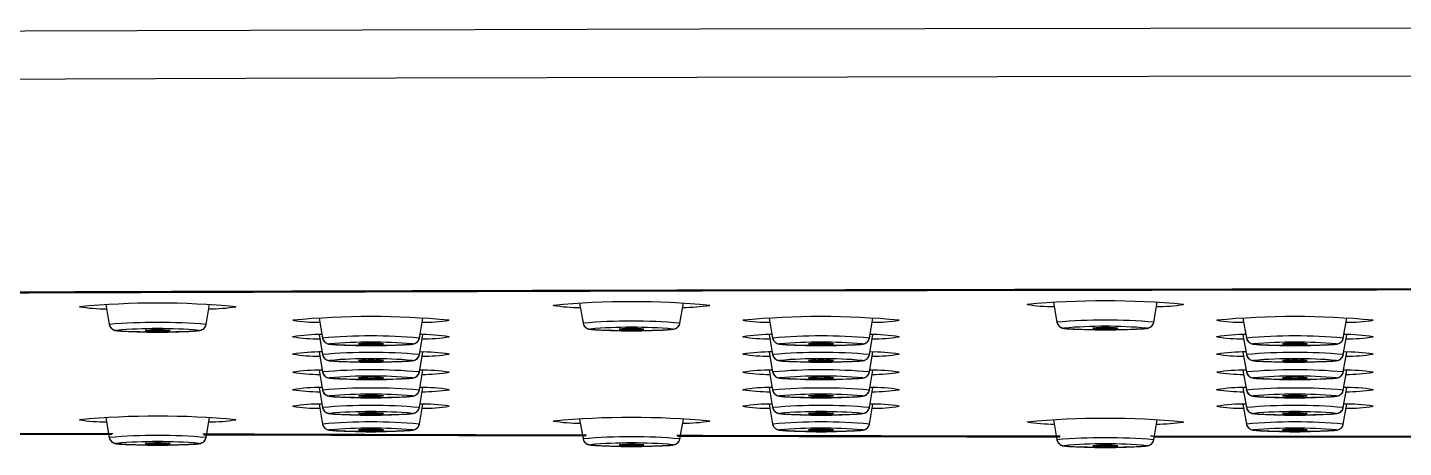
# Model space of a CAD drawing. Extents: x -2463 to 697, y 0 to 2315.
# Drawn here: x -1774.6 to -1716.5, y 1341.7 to 1359.4 of the extents above; entities that cross this region are included whole.
import ezdxf

# ---------------------------------------------------------------- set-up
doc = ezdxf.new("R2010")
doc.units = 0
doc.header["$LTSCALE"] = 10
doc.header["$MEASUREMENT"] = 0
doc.layers.get('0').update_dxf_attribs({"linetype": 'CONTINUOUS'})

msp = doc.modelspace()

# ---------------------------------------------------------------- linework, layer by layer
for p, q in [((-1772.424, 1347.605), (-1772.416, 1347.613)), ((-1771.315, 1347.691), (-1771.168, 1346.853)), ((-1767.08, 1346.853), (-1766.932, 1347.691)), ((-1765.824, 1347.605), (-1765.832, 1347.613)), ((-1752.424, 1347.66), (-1752.416, 1347.668)), ((-1751.315, 1347.747), (-1751.168, 1346.909)), ((-1747.08, 1346.909), (-1746.932, 1347.747)), ((-1745.824, 1347.66), (-1745.832, 1347.668)), ((-1732.424, 1347.7), (-1732.416, 1347.708)), ((-1731.315, 1347.786), (-1731.168, 1346.949)), ((-1727.08, 1346.949), (-1726.932, 1347.786)), ((-1725.824, 1347.7), (-1725.832, 1347.708)), ((-1763.424, 1347.034), (-1763.416, 1347.042)), ((-1762.315, 1347.12), (-1762.168, 1346.282)), ((-1758.08, 1346.282), (-1757.932, 1347.12)), ((-1756.824, 1347.034), (-1756.832, 1347.042)), ((-1744.424, 1347.034), (-1744.416, 1347.042)), ((-1743.315, 1347.12), (-1743.168, 1346.282)), ((-1739.08, 1346.282), (-1738.932, 1347.12)), ((-1737.824, 1347.034), (-1737.832, 1347.042)), ((-1724.424, 1347.034), (-1724.416, 1347.042)), ((-1723.315, 1347.12), (-1723.168, 1346.282)), ((-1719.08, 1346.282), (-1718.932, 1347.12)), ((-1717.824, 1347.034), (-1717.832, 1347.042)), ((-1763.424, 1346.336), (-1763.416, 1346.344)), ((-1762.315, 1346.422), (-1762.168, 1345.584)), ((-1758.08, 1345.584), (-1757.932, 1346.422)), ((-1756.824, 1346.336), (-1756.832, 1346.344)), ((-1744.424, 1346.336), (-1744.416, 1346.344)), ((-1743.315, 1346.422), (-1743.168, 1345.584)), ((-1739.08, 1345.584), (-1738.932, 1346.422)), ((-1737.824, 1346.336), (-1737.832, 1346.344)), ((-1724.424, 1346.336), (-1724.416, 1346.344)), ((-1723.315, 1346.422), (-1723.168, 1345.584)), ((-1719.08, 1345.584), (-1718.932, 1346.422)), ((-1717.824, 1346.336), (-1717.832, 1346.344)), ((-1762.315, 1345.689), (-1762.168, 1344.851)), ((-1758.08, 1344.851), (-1757.932, 1345.689)), ((-1743.315, 1345.689), (-1743.168, 1344.851)), ((-1739.08, 1344.851), (-1738.932, 1345.689)), ((-1723.315, 1345.689), (-1723.168, 1344.851)), ((-1719.08, 1344.851), (-1718.932, 1345.689)), ((-1763.424, 1345.603), (-1763.416, 1345.611)), ((-1756.824, 1345.603), (-1756.832, 1345.611)), ((-1744.424, 1345.603), (-1744.416, 1345.611)), ((-1737.824, 1345.603), (-1737.832, 1345.611)), ((-1724.424, 1345.603), (-1724.416, 1345.611)), ((-1717.824, 1345.603), (-1717.832, 1345.611)), ((-1763.424, 1344.835), (-1763.416, 1344.843)), ((-1762.315, 1344.921), (-1762.168, 1344.084)), ((-1758.08, 1344.084), (-1757.932, 1344.921)), ((-1756.824, 1344.835), (-1756.832, 1344.843)), ((-1744.424, 1344.835), (-1744.416, 1344.843)), ((-1743.315, 1344.921), (-1743.168, 1344.084)), ((-1739.08, 1344.084), (-1738.932, 1344.921)), ((-1737.824, 1344.835), (-1737.832, 1344.843)), ((-1724.424, 1344.835), (-1724.416, 1344.843)), ((-1723.315, 1344.921), (-1723.168, 1344.084)), ((-1719.08, 1344.084), (-1718.932, 1344.921)), ((-1717.824, 1344.835), (-1717.832, 1344.843)), ((-1763.424, 1344.102), (-1763.416, 1344.11)), ((-1762.315, 1344.188), (-1762.168, 1343.351)), ((-1758.08, 1343.351), (-1757.932, 1344.188)), ((-1756.824, 1344.102), (-1756.832, 1344.11)), ((-1744.424, 1344.102), (-1744.416, 1344.11)), ((-1743.315, 1344.188), (-1743.168, 1343.351)), ((-1739.08, 1343.351), (-1738.932, 1344.188)), ((-1737.824, 1344.102), (-1737.832, 1344.11)), ((-1724.424, 1344.102), (-1724.416, 1344.11)), ((-1723.315, 1344.188), (-1723.168, 1343.351)), ((-1719.08, 1343.351), (-1718.932, 1344.188)), ((-1717.824, 1344.102), (-1717.832, 1344.11)), ((-1763.424, 1343.404), (-1763.416, 1343.412)), ((-1762.315, 1343.49), (-1762.168, 1342.653)), ((-1758.08, 1342.653), (-1757.932, 1343.49)), ((-1756.824, 1343.404), (-1756.832, 1343.412)), ((-1744.424, 1343.404), (-1744.416, 1343.412)), ((-1743.315, 1343.49), (-1743.168, 1342.653)), ((-1739.08, 1342.653), (-1738.932, 1343.49)), ((-1737.824, 1343.404), (-1737.832, 1343.412)), ((-1724.424, 1343.404), (-1724.416, 1343.412)), ((-1723.315, 1343.49), (-1723.168, 1342.653)), ((-1719.08, 1342.653), (-1718.932, 1343.49)), ((-1717.824, 1343.404), (-1717.832, 1343.412)), ((-1772.424, 1342.833), (-1772.416, 1342.842)), ((-1771.315, 1342.92), (-1771.168, 1342.082)), ((-1767.08, 1342.082), (-1766.932, 1342.92)), ((-1765.824, 1342.833), (-1765.832, 1342.842)), ((-1752.424, 1342.778), (-1752.416, 1342.786)), ((-1751.315, 1342.864), (-1751.168, 1342.026)), ((-1747.08, 1342.026), (-1746.932, 1342.864)), ((-1745.824, 1342.778), (-1745.832, 1342.786)), ((-1731.315, 1342.824), (-1731.168, 1341.986)), ((-1727.08, 1341.986), (-1726.932, 1342.824)), ((-1787.171, 1342.267), (-1771.055, 1342.207)), ((-1767.172, 1342.196), (-1751.051, 1342.156)), ((-1732.424, 1342.738), (-1732.416, 1342.746)), ((-1725.824, 1342.738), (-1725.832, 1342.746)), ((-1727.058, 1342.11), (-1711.053, 1342.09)), ((-1711.031, 1342.115), (-1727.054, 1342.133))]:
    msp.add_line(p, q)
at = {"flags": 128}
for points in [[(-1803.148, 1359.138), (-1784.219, 1359.214), (-1765.249, 1359.276), (-1746.247, 1359.324), (-1727.219, 1359.359), (-1708.176, 1359.379), (-1689.124, 1359.386), (-1670.072, 1359.379), (-1651.028, 1359.359), (-1632.001, 1359.324), (-1612.999, 1359.276), (-1594.029, 1359.214), (-1575.1, 1359.138)], [(-1574.852, 1357.092), (-1593.822, 1357.168), (-1612.833, 1357.23), (-1631.877, 1357.279), (-1650.945, 1357.313), (-1670.031, 1357.334), (-1689.124, 1357.341), (-1708.217, 1357.334), (-1727.302, 1357.313), (-1746.371, 1357.279), (-1765.415, 1357.23), (-1784.426, 1357.168), (-1803.396, 1357.092)], [(-1802.931, 1348.084), (-1784.038, 1348.16), (-1765.105, 1348.222), (-1746.138, 1348.27), (-1727.147, 1348.305), (-1708.14, 1348.325), (-1689.124, 1348.332), (-1670.108, 1348.325), (-1651.101, 1348.305), (-1632.11, 1348.27), (-1613.143, 1348.222), (-1594.209, 1348.16), (-1575.317, 1348.084)], [(-1771.043, 1342.234), (-1784.038, 1342.278), (-1787.197, 1342.29)], [(-1787.053, 1342.305), (-1783.992, 1342.294), (-1771.024, 1342.25)], [(-1751.033, 1342.179), (-1765.105, 1342.216), (-1767.214, 1342.223)], [(-1767.209, 1342.238), (-1765.067, 1342.232), (-1751.025, 1342.195)], [(-1747.052, 1342.186), (-1746.11, 1342.184), (-1731.197, 1342.156)], [(-1731.035, 1342.14), (-1746.138, 1342.168), (-1747.207, 1342.17)], [(-1727.219, 1342.149), (-1727.128, 1342.149), (-1711.197, 1342.131)]]:
    msp.add_lwpolyline(points, dxfattribs=at)
for centre, radius, start, end in [((-1769.124, 1311.869), 35.887, 84.72396, 95.27604), ((-1771.344, 1354.238), 6.721, 260.75587, 270.50622), ((-1766.904, 1354.238), 6.721, 269.49361, 279.2443), ((-1749.124, 1311.917), 35.896, 84.72515, 95.27485), ((-1751.343, 1354.307), 6.734, 260.76262, 270.4935), ((-1746.905, 1354.308), 6.734, 269.50658, 279.23729), ((-1729.124, 1311.965), 35.887, 84.72395, 95.27605), ((-1731.344, 1354.334), 6.721, 260.75578, 270.50631), ((-1726.904, 1354.334), 6.721, 269.49365, 279.24426), ((-1769.124, 1323.32), 23.622, 85.0367, 94.9633), ((-1770.872, 1346.905), 0.3, 190.02602, 270.00392), ((-1767.376, 1346.905), 0.3, 269.99454, 349.97693), ((-1760.124, 1311.299), 35.887, 84.72395, 95.27605), ((-1762.344, 1353.667), 6.721, 260.7557, 270.50639), ((-1757.904, 1353.667), 6.721, 269.49369, 279.24422), ((-1749.124, 1323.375), 23.622, 85.0367, 94.9633), ((-1750.872, 1346.961), 0.3, 190.01955, 270.02326), ((-1747.375, 1346.961), 0.3, 269.97674, 349.98045), ((-1741.124, 1311.299), 35.887, 84.72395, 95.27605), ((-1743.344, 1353.667), 6.721, 260.7557, 270.50639), ((-1738.904, 1353.667), 6.721, 269.49369, 279.24422), ((-1729.124, 1323.407), 23.63, 85.03841, 94.96159), ((-1730.872, 1347.001), 0.3, 190.0118, 270.01744), ((-1727.376, 1347.001), 0.3, 269.98218, 349.98858), ((-1721.124, 1311.299), 35.887, 84.72395, 95.27605), ((-1723.344, 1353.667), 6.721, 260.75574, 270.50635), ((-1718.904, 1353.667), 6.721, 269.49365, 279.24426), ((-1769.124, 1326.479), 20.202, 85.03541, 94.96459), ((-1769.124, 1366.756), 20.226, 265.04142, 274.95858), ((-1769.124, 1340.575), 6.053, 85.02423, 94.97577), ((-1769.124, 1352.66), 6.077, 265.04424, 274.95576), ((-1762.279, 1339.188), 7.239, 89.14083, 99.10328), ((-1762.343, 1352.983), 6.734, 260.76262, 270.4935), ((-1760.124, 1322.741), 23.63, 85.0384, 94.9616), ((-1761.872, 1346.334), 0.3, 190.01222, 270.01773), ((-1758.376, 1346.334), 0.3, 269.98256, 349.9882), ((-1757.964, 1339.227), 7.2, 80.88593, 90.8431), ((-1757.905, 1352.983), 6.734, 269.50658, 279.23729), ((-1749.124, 1326.51), 20.226, 85.04142, 94.95858), ((-1749.124, 1366.787), 20.202, 265.03541, 274.96459), ((-1749.124, 1340.606), 6.077, 85.04431, 94.95569), ((-1749.124, 1352.691), 6.053, 265.0243, 274.9757), ((-1743.279, 1339.188), 7.239, 89.14083, 99.10328), ((-1743.343, 1352.983), 6.734, 260.76262, 270.4935), ((-1741.124, 1322.741), 23.63, 85.03839, 94.96161), ((-1742.872, 1346.334), 0.3, 190.01104, 270.0182), ((-1739.376, 1346.334), 0.3, 269.9818, 349.98896), ((-1738.964, 1339.227), 7.2, 80.88593, 90.8431), ((-1738.905, 1352.983), 6.734, 269.50658, 279.23729), ((-1729.124, 1326.575), 20.202, 85.03541, 94.96459), ((-1729.124, 1366.827), 20.202, 265.03541, 274.96459), ((-1729.124, 1340.646), 6.077, 85.04429, 94.95571), ((-1729.124, 1352.747), 6.069, 265.03764, 274.96236), ((-1723.279, 1339.188), 7.239, 89.14084, 99.10324), ((-1723.343, 1352.983), 6.734, 260.76267, 270.49346), ((-1721.124, 1322.741), 23.63, 85.0384, 94.9616), ((-1722.872, 1346.334), 0.3, 190.01142, 270.01782), ((-1719.376, 1346.334), 0.3, 269.98218, 349.98858), ((-1718.964, 1339.227), 7.2, 80.88589, 90.84313), ((-1718.905, 1352.983), 6.734, 269.50654, 279.23733), ((-1762.285, 1338.508), 7.186, 89.16648, 99.11893), ((-1760.124, 1322.051), 23.622, 85.03669, 94.96331), ((-1760.124, 1325.908), 20.202, 85.03541, 94.96459), ((-1760.124, 1366.161), 20.202, 265.03541, 274.96459), ((-1760.124, 1339.98), 6.077, 85.04434, 94.95566), ((-1760.124, 1352.089), 6.077, 265.04434, 274.95566), ((-1757.958, 1338.544), 7.149, 80.87265, 90.80196), ((-1743.285, 1338.508), 7.186, 89.16651, 99.11892), ((-1741.124, 1322.051), 23.622, 85.03668, 94.96332), ((-1741.124, 1325.908), 20.202, 85.03541, 94.96459), ((-1741.124, 1366.161), 20.202, 265.03541, 274.96459), ((-1741.124, 1339.98), 6.077, 85.0443, 94.9557), ((-1741.124, 1352.089), 6.077, 265.0443, 274.9557), ((-1738.958, 1338.544), 7.149, 80.87265, 90.80196), ((-1723.285, 1338.508), 7.186, 89.16653, 99.11889), ((-1721.124, 1322.051), 23.622, 85.03669, 94.96331), ((-1721.124, 1325.908), 20.202, 85.03541, 94.96459), ((-1721.124, 1366.161), 20.202, 265.03541, 274.96459), ((-1721.124, 1339.98), 6.077, 85.04431, 94.95569), ((-1721.124, 1352.089), 6.077, 265.04431, 274.95569), ((-1718.958, 1338.544), 7.149, 80.87262, 90.80198), ((-1762.343, 1352.25), 6.734, 260.76262, 270.4935), ((-1761.872, 1345.636), 0.3, 190.01997, 270.02355), ((-1760.124, 1325.186), 20.226, 85.04142, 94.95858), ((-1760.124, 1365.463), 20.202, 265.03541, 274.96459), ((-1760.124, 1339.282), 6.077, 85.04434, 94.95566), ((-1760.124, 1351.367), 6.053, 265.02433, 274.97567), ((-1758.375, 1345.636), 0.3, 269.97674, 349.98045), ((-1757.905, 1352.25), 6.734, 269.50658, 279.23729), ((-1743.343, 1352.25), 6.734, 260.76262, 270.4935), ((-1742.872, 1345.636), 0.3, 190.01879, 270.02402), ((-1741.124, 1325.186), 20.226, 85.04142, 94.95858), ((-1741.124, 1365.463), 20.202, 265.03541, 274.96459), ((-1741.124, 1339.282), 6.077, 85.0443, 94.9557), ((-1741.124, 1351.367), 6.053, 265.02429, 274.97571), ((-1739.375, 1345.636), 0.3, 269.97598, 349.98121), ((-1738.905, 1352.25), 6.734, 269.50658, 279.23729), ((-1723.343, 1352.25), 6.734, 260.76267, 270.49346), ((-1722.872, 1345.636), 0.3, 190.01917, 270.02364), ((-1721.124, 1325.186), 20.226, 85.04142, 94.95858), ((-1721.124, 1365.463), 20.202, 265.03541, 274.96459), ((-1721.124, 1339.282), 6.077, 85.04431, 94.95569), ((-1721.124, 1351.367), 6.053, 265.0243, 274.9757), ((-1719.375, 1345.636), 0.3, 269.97636, 349.98083), ((-1718.905, 1352.25), 6.734, 269.50654, 279.23733), ((-1762.297, 1337.832), 7.093, 89.23316, 99.14223), ((-1762.344, 1351.473), 6.725, 260.7592, 270.50289), ((-1760.124, 1321.334), 23.606, 85.03326, 94.96674), ((-1761.872, 1344.904), 0.3, 190.02796, 270.01556), ((-1760.124, 1324.469), 20.21, 85.03741, 94.96259), ((-1760.124, 1364.73), 20.202, 265.03541, 274.96459), ((-1760.124, 1338.549), 6.077, 85.04434, 94.95566), ((-1760.124, 1350.634), 6.053, 265.02433, 274.97567), ((-1758.376, 1344.904), 0.3, 269.98473, 349.97246), ((-1757.958, 1337.775), 7.15, 80.87402, 90.79368), ((-1757.904, 1351.473), 6.726, 269.49719, 279.24072), ((-1743.297, 1337.832), 7.093, 89.23319, 99.14222), ((-1743.344, 1351.473), 6.725, 260.7592, 270.50289), ((-1741.124, 1321.334), 23.606, 85.03325, 94.96675), ((-1742.872, 1344.904), 0.3, 190.02678, 270.01603), ((-1741.124, 1324.469), 20.21, 85.03741, 94.96259), ((-1741.124, 1364.73), 20.202, 265.03541, 274.96459), ((-1741.124, 1338.549), 6.077, 85.0443, 94.9557), ((-1741.124, 1350.634), 6.053, 265.02429, 274.97571), ((-1739.376, 1344.904), 0.3, 269.98397, 349.97322), ((-1738.958, 1337.775), 7.15, 80.87402, 90.79368), ((-1738.904, 1351.473), 6.726, 269.49719, 279.24072), ((-1723.297, 1337.832), 7.093, 89.23322, 99.14219), ((-1723.344, 1351.473), 6.726, 260.75924, 270.50285), ((-1721.124, 1321.334), 23.606, 85.03326, 94.96674), ((-1722.872, 1344.904), 0.3, 190.02716, 270.01565), ((-1721.124, 1324.469), 20.21, 85.03741, 94.96259), ((-1721.124, 1364.73), 20.202, 265.03541, 274.96459), ((-1721.124, 1338.549), 6.077, 85.04431, 94.95569), ((-1721.124, 1350.634), 6.053, 265.0243, 274.9757), ((-1719.376, 1344.904), 0.3, 269.98435, 349.97284), ((-1718.958, 1337.775), 7.15, 80.87398, 90.7937), ((-1718.904, 1351.473), 6.726, 269.49715, 279.24076), ((-1762.291, 1337.048), 7.144, 89.20288, 99.12713), ((-1762.343, 1350.749), 6.734, 260.76262, 270.4935), ((-1760.124, 1320.55), 23.622, 85.03669, 94.96331), ((-1761.872, 1344.136), 0.3, 190.02542, 270.00453), ((-1758.376, 1344.136), 0.3, 269.99577, 349.975), ((-1757.963, 1337.003), 7.19, 80.88284, 90.84136), ((-1757.905, 1350.749), 6.734, 269.50658, 279.23729), ((-1743.291, 1337.048), 7.144, 89.20288, 99.12713), ((-1743.343, 1350.749), 6.734, 260.76262, 270.4935), ((-1741.124, 1320.55), 23.622, 85.03668, 94.96332), ((-1742.872, 1344.136), 0.3, 190.02424, 270.00499), ((-1739.376, 1344.136), 0.3, 269.99501, 349.97576), ((-1738.963, 1337.003), 7.19, 80.88284, 90.84139), ((-1738.905, 1350.749), 6.734, 269.50658, 279.23729), ((-1723.291, 1337.048), 7.144, 89.2029, 99.1271), ((-1723.343, 1350.749), 6.734, 260.76267, 270.49346), ((-1721.124, 1320.55), 23.622, 85.03669, 94.96331), ((-1722.872, 1344.136), 0.3, 190.02462, 270.00461), ((-1719.376, 1344.136), 0.3, 269.99539, 349.97538), ((-1718.963, 1337.003), 7.19, 80.8828, 90.8414), ((-1718.905, 1350.749), 6.734, 269.50654, 279.23733), ((-1762.285, 1336.309), 7.186, 89.16618, 99.11898), ((-1762.344, 1350.038), 6.721, 260.7557, 270.50639), ((-1760.124, 1319.817), 23.622, 85.03669, 94.96331), ((-1761.872, 1343.403), 0.3, 190.01997, 270.02355), ((-1760.124, 1323.71), 20.202, 85.03541, 94.96459), ((-1760.124, 1363.986), 20.226, 265.04142, 274.95858), ((-1760.124, 1337.806), 6.053, 85.02433, 94.97567), ((-1760.124, 1349.891), 6.077, 265.04434, 274.95566), ((-1758.375, 1343.403), 0.3, 269.97674, 349.98045), ((-1757.97, 1336.253), 7.243, 80.89486, 90.87428), ((-1757.904, 1350.038), 6.721, 269.49369, 279.24422), ((-1743.285, 1336.309), 7.186, 89.16615, 99.11898), ((-1743.344, 1350.038), 6.721, 260.7557, 270.50639), ((-1741.124, 1319.817), 23.622, 85.03668, 94.96332), ((-1742.872, 1343.403), 0.3, 190.01879, 270.02402), ((-1741.124, 1323.71), 20.202, 85.03541, 94.96459), ((-1741.124, 1363.986), 20.226, 265.04142, 274.95858), ((-1741.124, 1337.806), 6.053, 85.02429, 94.97571), ((-1741.124, 1349.89), 6.077, 265.0443, 274.9557), ((-1739.375, 1343.403), 0.3, 269.97598, 349.98121), ((-1738.97, 1336.253), 7.243, 80.89485, 90.87431), ((-1738.904, 1350.038), 6.721, 269.49369, 279.24422), ((-1723.285, 1336.309), 7.186, 89.16619, 99.11894), ((-1723.344, 1350.038), 6.721, 260.75574, 270.50635), ((-1721.124, 1319.817), 23.622, 85.03669, 94.96331), ((-1722.872, 1343.403), 0.3, 190.01917, 270.02364), ((-1721.124, 1323.71), 20.202, 85.03541, 94.96459), ((-1721.124, 1363.986), 20.226, 265.04142, 274.95858), ((-1721.124, 1337.806), 6.053, 85.0243, 94.9757), ((-1721.124, 1349.891), 6.077, 265.04431, 274.95569), ((-1719.375, 1343.403), 0.3, 269.97636, 349.98083), ((-1718.97, 1336.253), 7.243, 80.89482, 90.87432), ((-1718.904, 1350.038), 6.721, 269.49365, 279.24426), ((-1769.124, 1307.098), 35.887, 84.72396, 95.27604), ((-1771.344, 1349.467), 6.721, 260.75587, 270.50622), ((-1766.904, 1349.467), 6.721, 269.49361, 279.2443), ((-1760.124, 1322.952), 20.226, 85.04142, 94.95858), ((-1760.124, 1363.229), 20.202, 265.03541, 274.96459), ((-1760.124, 1337.048), 6.077, 85.04434, 94.95566), ((-1760.124, 1349.133), 6.053, 265.02433, 274.97567), ((-1749.124, 1307.034), 35.896, 84.72515, 95.27485), ((-1751.343, 1349.425), 6.734, 260.76262, 270.4935), ((-1746.905, 1349.425), 6.734, 269.50658, 279.23729), ((-1741.124, 1322.952), 20.226, 85.04142, 94.95858), ((-1741.124, 1363.229), 20.202, 265.03541, 274.96459), ((-1741.124, 1337.048), 6.077, 85.0443, 94.9557), ((-1741.124, 1349.133), 6.053, 265.02429, 274.97571), ((-1729.124, 1307.003), 35.887, 84.72395, 95.27605), ((-1721.124, 1322.952), 20.226, 85.04142, 94.95858), ((-1721.124, 1363.229), 20.202, 265.03541, 274.96459), ((-1721.124, 1337.048), 6.077, 85.04431, 94.95569), ((-1721.124, 1349.133), 6.053, 265.0243, 274.9757), ((-1760.124, 1319.119), 23.622, 85.03669, 94.96331), ((-1761.872, 1342.705), 0.3, 190.02542, 270.00453), ((-1760.124, 1322.279), 20.202, 85.03541, 94.96459), ((-1760.124, 1362.539), 20.21, 265.03741, 274.96259), ((-1760.124, 1336.375), 6.053, 85.02433, 94.97567), ((-1760.124, 1348.46), 6.077, 265.04434, 274.95566), ((-1758.376, 1342.705), 0.3, 269.99577, 349.975), ((-1741.124, 1319.119), 23.622, 85.03668, 94.96332), ((-1742.872, 1342.705), 0.3, 190.02424, 270.00499), ((-1741.124, 1322.279), 20.202, 85.03541, 94.96459), ((-1741.124, 1362.539), 20.21, 265.03741, 274.96259), ((-1741.124, 1336.375), 6.053, 85.02429, 94.97571), ((-1741.124, 1348.46), 6.077, 265.0443, 274.9557), ((-1739.376, 1342.705), 0.3, 269.99501, 349.97576), ((-1731.344, 1349.372), 6.721, 260.75578, 270.50631), ((-1726.904, 1349.371), 6.721, 269.49365, 279.24426), ((-1721.124, 1319.119), 23.622, 85.03669, 94.96331), ((-1722.872, 1342.705), 0.3, 190.02462, 270.00461), ((-1721.124, 1322.279), 20.202, 85.03541, 94.96459), ((-1721.124, 1362.539), 20.21, 265.03741, 274.96259), ((-1721.124, 1336.375), 6.053, 85.0243, 94.9757), ((-1721.124, 1348.46), 6.077, 265.04431, 274.95569), ((-1719.376, 1342.705), 0.3, 269.99539, 349.97538), ((-1769.124, 1318.54), 23.63, 85.03841, 94.96159), ((-1770.872, 1342.134), 0.3, 190.01282, 270.01713), ((-1769.124, 1321.708), 20.202, 85.03541, 94.96459), ((-1769.124, 1361.96), 20.202, 265.03541, 274.96459), ((-1769.124, 1335.78), 6.077, 85.04424, 94.95576), ((-1769.124, 1347.881), 6.069, 265.03758, 274.96242), ((-1767.376, 1342.134), 0.3, 269.98133, 349.99014), ((-1749.124, 1318.493), 23.622, 85.0367, 94.9633), ((-1750.872, 1342.078), 0.3, 190.01955, 270.02326), ((-1749.124, 1321.628), 20.226, 85.04142, 94.95858), ((-1749.124, 1361.905), 20.202, 265.03541, 274.96459), ((-1749.124, 1335.724), 6.077, 85.04431, 94.95569), ((-1749.124, 1347.809), 6.053, 265.0243, 274.9757), ((-1747.375, 1342.078), 0.3, 269.97674, 349.98045), ((-1729.124, 1318.453), 23.622, 85.03669, 94.96331), ((-1730.872, 1342.039), 0.3, 190.025, 270.00423), ((-1729.124, 1321.613), 20.202, 85.03541, 94.96459), ((-1729.124, 1361.889), 20.226, 265.04142, 274.95858), ((-1729.124, 1335.708), 6.053, 85.02428, 94.97572), ((-1729.124, 1347.793), 6.077, 265.04429, 274.95571), ((-1727.376, 1342.039), 0.3, 269.99539, 349.97538)]:
    msp.add_arc(centre, radius, start, end)
for points, knots in [([(-1575.217, 1348.112), (-1586.027, 1348.155), (-1607.637, 1348.242), (-1640.193, 1348.321), (-1672.804, 1348.362), (-1705.443, 1348.362), (-1738.055, 1348.321), (-1770.61, 1348.242), (-1792.22, 1348.155), (-1803.031, 1348.112)], [0, 0, 0, 0, 0.142913, 0.285691, 0.428514, 0.571485, 0.714307, 0.857085, 1, 1, 1, 1]), ([(-1771.172, 1346.905), (-1771.168, 1346.867), (-1771.161, 1346.799), (-1771.111, 1346.717), (-1771.056, 1346.663), (-1771.003, 1346.632), (-1770.959, 1346.614), (-1770.914, 1346.602), (-1770.821, 1346.585), (-1770.616, 1346.571), (-1770.186, 1346.554), (-1769.823, 1346.55), (-1769.667, 1346.548)], [0, 0, 0, 0, 0.046524, 0.084452, 0.116963, 0.145832, 0.173012, 0.206952, 0.272779, 0.537745, 0.801545, 1, 1, 1, 1]), ([(-1769.667, 1346.548), (-1769.609, 1346.547), (-1769.349, 1346.543), (-1768.812, 1346.544), (-1768.177, 1346.552), (-1767.664, 1346.568), (-1767.429, 1346.586), (-1767.331, 1346.601), (-1767.262, 1346.623), (-1767.193, 1346.661), (-1767.128, 1346.725), (-1767.083, 1346.812), (-1767.078, 1346.876), (-1767.076, 1346.905)], [0, 0, 0, 0, 0.052979, 0.239545, 0.425496, 0.612217, 0.803461, 0.866841, 0.895154, 0.918401, 0.945422, 0.97562, 1, 1, 1, 1]), ([(-1751.172, 1346.961), (-1751.168, 1346.923), (-1751.161, 1346.854), (-1751.111, 1346.773), (-1751.056, 1346.719), (-1751.003, 1346.687), (-1750.959, 1346.669), (-1750.914, 1346.657), (-1750.821, 1346.641), (-1750.616, 1346.627), (-1750.186, 1346.61), (-1749.823, 1346.606), (-1749.667, 1346.604)], [0, 0, 0, 0, 0.046548, 0.084474, 0.116982, 0.145856, 0.173025, 0.206976, 0.2728, 0.537757, 0.80155, 1, 1, 1, 1]), ([(-1749.667, 1346.604), (-1749.609, 1346.603), (-1749.349, 1346.599), (-1748.812, 1346.6), (-1748.177, 1346.608), (-1747.664, 1346.624), (-1747.429, 1346.642), (-1747.331, 1346.657), (-1747.262, 1346.678), (-1747.193, 1346.716), (-1747.128, 1346.781), (-1747.083, 1346.868), (-1747.078, 1346.932), (-1747.076, 1346.961)], [0, 0, 0, 0, 0.052977, 0.239541, 0.42549, 0.612208, 0.803456, 0.866829, 0.895139, 0.91839, 0.945419, 0.975604, 1, 1, 1, 1]), ([(-1731.172, 1347.001), (-1731.168, 1346.963), (-1731.161, 1346.894), (-1731.111, 1346.812), (-1731.056, 1346.759), (-1731.003, 1346.727), (-1730.959, 1346.709), (-1730.914, 1346.697), (-1730.821, 1346.681), (-1730.616, 1346.666), (-1730.186, 1346.65), (-1729.823, 1346.645), (-1729.667, 1346.644)], [0, 0, 0, 0, 0.046522, 0.084469, 0.116981, 0.145855, 0.173019, 0.206962, 0.272797, 0.537755, 0.801549, 1, 1, 1, 1]), ([(-1729.667, 1346.644), (-1729.609, 1346.643), (-1729.349, 1346.638), (-1728.812, 1346.639), (-1728.177, 1346.647), (-1727.664, 1346.664), (-1727.429, 1346.682), (-1727.331, 1346.696), (-1727.262, 1346.718), (-1727.193, 1346.756), (-1727.128, 1346.821), (-1727.083, 1346.908), (-1727.078, 1346.972), (-1727.076, 1347.001)], [0, 0, 0, 0, 0.052974, 0.239541, 0.425491, 0.61221, 0.803462, 0.866834, 0.895144, 0.918401, 0.94542, 0.97562, 1, 1, 1, 1]), ([(-1762.172, 1346.334), (-1762.168, 1346.297), (-1762.161, 1346.228), (-1762.111, 1346.146), (-1762.056, 1346.092), (-1762.003, 1346.061), (-1761.959, 1346.043), (-1761.914, 1346.031), (-1761.821, 1346.015), (-1761.616, 1346), (-1761.186, 1345.983), (-1760.823, 1345.979), (-1760.667, 1345.977)], [0, 0, 0, 0, 0.046523, 0.084471, 0.116983, 0.145849, 0.173013, 0.206968, 0.272791, 0.537752, 0.801549, 1, 1, 1, 1]), ([(-1760.667, 1345.977), (-1760.609, 1345.976), (-1760.349, 1345.972), (-1759.812, 1345.973), (-1759.177, 1345.981), (-1758.664, 1345.997), (-1758.429, 1346.015), (-1758.331, 1346.03), (-1758.262, 1346.052), (-1758.193, 1346.09), (-1758.128, 1346.155), (-1758.083, 1346.241), (-1758.078, 1346.306), (-1758.076, 1346.334)], [0, 0, 0, 0, 0.052977, 0.239545, 0.425496, 0.612216, 0.803468, 0.866841, 0.895154, 0.9184, 0.945422, 0.97562, 1, 1, 1, 1]), ([(-1743.172, 1346.334), (-1743.168, 1346.297), (-1743.161, 1346.228), (-1743.111, 1346.146), (-1743.056, 1346.092), (-1743.003, 1346.061), (-1742.959, 1346.043), (-1742.914, 1346.031), (-1742.821, 1346.015), (-1742.616, 1346), (-1742.186, 1345.983), (-1741.823, 1345.979), (-1741.667, 1345.977)], [0, 0, 0, 0, 0.046523, 0.084471, 0.116983, 0.145849, 0.173014, 0.206968, 0.272791, 0.537753, 0.801549, 1, 1, 1, 1]), ([(-1741.667, 1345.977), (-1741.609, 1345.976), (-1741.349, 1345.972), (-1740.812, 1345.973), (-1740.177, 1345.981), (-1739.664, 1345.997), (-1739.429, 1346.015), (-1739.331, 1346.03), (-1739.262, 1346.052), (-1739.193, 1346.09), (-1739.128, 1346.155), (-1739.083, 1346.241), (-1739.078, 1346.306), (-1739.076, 1346.334)], [0, 0, 0, 0, 0.052978, 0.239546, 0.425496, 0.612216, 0.803468, 0.866841, 0.895154, 0.9184, 0.945422, 0.97562, 1, 1, 1, 1]), ([(-1723.172, 1346.334), (-1723.168, 1346.297), (-1723.161, 1346.228), (-1723.111, 1346.146), (-1723.056, 1346.092), (-1723.003, 1346.061), (-1722.959, 1346.043), (-1722.914, 1346.031), (-1722.821, 1346.015), (-1722.616, 1346), (-1722.186, 1345.983), (-1721.823, 1345.979), (-1721.667, 1345.977)], [0, 0, 0, 0, 0.046523, 0.08447, 0.116982, 0.145849, 0.173013, 0.206967, 0.272791, 0.537752, 0.801548, 1, 1, 1, 1]), ([(-1721.667, 1345.977), (-1721.609, 1345.976), (-1721.349, 1345.972), (-1720.812, 1345.973), (-1720.177, 1345.981), (-1719.664, 1345.997), (-1719.429, 1346.015), (-1719.331, 1346.03), (-1719.262, 1346.052), (-1719.193, 1346.09), (-1719.128, 1346.155), (-1719.083, 1346.241), (-1719.078, 1346.306), (-1719.076, 1346.334)], [0, 0, 0, 0, 0.052978, 0.239545, 0.425496, 0.612216, 0.803468, 0.866841, 0.895154, 0.9184, 0.945422, 0.97562, 1, 1, 1, 1]), ([(-1762.172, 1345.636), (-1762.168, 1345.599), (-1762.161, 1345.53), (-1762.111, 1345.448), (-1762.056, 1345.394), (-1762.003, 1345.363), (-1761.959, 1345.345), (-1761.914, 1345.333), (-1761.821, 1345.317), (-1761.616, 1345.302), (-1761.186, 1345.285), (-1760.823, 1345.281), (-1760.667, 1345.279)], [0, 0, 0, 0, 0.046548, 0.084475, 0.116982, 0.145855, 0.173025, 0.206976, 0.2728, 0.537757, 0.801551, 1, 1, 1, 1]), ([(-1760.667, 1345.279), (-1760.609, 1345.278), (-1760.349, 1345.274), (-1759.812, 1345.275), (-1759.177, 1345.283), (-1758.664, 1345.3), (-1758.429, 1345.317), (-1758.331, 1345.332), (-1758.262, 1345.354), (-1758.193, 1345.392), (-1758.128, 1345.457), (-1758.083, 1345.543), (-1758.078, 1345.608), (-1758.076, 1345.636)], [0, 0, 0, 0, 0.052976, 0.239541, 0.42549, 0.612208, 0.803456, 0.866829, 0.895139, 0.91839, 0.945419, 0.975604, 1, 1, 1, 1]), ([(-1743.172, 1345.636), (-1743.168, 1345.599), (-1743.161, 1345.53), (-1743.111, 1345.448), (-1743.056, 1345.394), (-1743.003, 1345.363), (-1742.959, 1345.345), (-1742.914, 1345.333), (-1742.821, 1345.317), (-1742.616, 1345.302), (-1742.186, 1345.285), (-1741.823, 1345.281), (-1741.667, 1345.279)], [0, 0, 0, 0, 0.046548, 0.084475, 0.116982, 0.145855, 0.173025, 0.206976, 0.272801, 0.537758, 0.801551, 1, 1, 1, 1]), ([(-1741.667, 1345.279), (-1741.609, 1345.278), (-1741.349, 1345.274), (-1740.812, 1345.275), (-1740.177, 1345.283), (-1739.664, 1345.3), (-1739.429, 1345.317), (-1739.331, 1345.332), (-1739.262, 1345.354), (-1739.193, 1345.392), (-1739.128, 1345.457), (-1739.083, 1345.543), (-1739.078, 1345.608), (-1739.076, 1345.636)], [0, 0, 0, 0, 0.052977, 0.239542, 0.42549, 0.612208, 0.803457, 0.866829, 0.895139, 0.918389, 0.945419, 0.975604, 1, 1, 1, 1]), ([(-1723.172, 1345.636), (-1723.168, 1345.599), (-1723.161, 1345.53), (-1723.111, 1345.448), (-1723.056, 1345.394), (-1723.003, 1345.363), (-1722.959, 1345.345), (-1722.914, 1345.333), (-1722.821, 1345.317), (-1722.616, 1345.302), (-1722.186, 1345.285), (-1721.823, 1345.281), (-1721.667, 1345.279)], [0, 0, 0, 0, 0.046548, 0.084475, 0.116982, 0.145855, 0.173025, 0.206976, 0.272801, 0.537757, 0.801551, 1, 1, 1, 1]), ([(-1721.667, 1345.279), (-1721.609, 1345.278), (-1721.349, 1345.274), (-1720.812, 1345.275), (-1720.177, 1345.283), (-1719.664, 1345.3), (-1719.429, 1345.317), (-1719.331, 1345.332), (-1719.262, 1345.354), (-1719.193, 1345.392), (-1719.128, 1345.457), (-1719.083, 1345.543), (-1719.078, 1345.608), (-1719.076, 1345.636)], [0, 0, 0, 0, 0.0529769, 0.2395419, 0.42549, 0.6122077, 0.8034566, 0.8668293, 0.8951391, 0.9183898, 0.945419, 0.9756038, 1, 1, 1, 1]), ([(-1762.172, 1344.903), (-1762.168, 1344.866), (-1762.161, 1344.797), (-1762.111, 1344.715), (-1762.056, 1344.662), (-1762.003, 1344.63), (-1761.959, 1344.612), (-1761.914, 1344.6), (-1761.821, 1344.584), (-1761.616, 1344.569), (-1761.186, 1344.553), (-1760.823, 1344.548), (-1760.667, 1344.546)], [0, 0, 0, 0, 0.046522, 0.08447, 0.116981, 0.145854, 0.173025, 0.206965, 0.272799, 0.537757, 0.801551, 1, 1, 1, 1]), ([(-1760.667, 1344.546), (-1760.609, 1344.545), (-1760.349, 1344.541), (-1759.812, 1344.542), (-1759.177, 1344.55), (-1758.664, 1344.567), (-1758.429, 1344.584), (-1758.331, 1344.599), (-1758.262, 1344.621), (-1758.193, 1344.659), (-1758.128, 1344.724), (-1758.083, 1344.811), (-1758.078, 1344.875), (-1758.076, 1344.903)], [0, 0, 0, 0, 0.052973, 0.23954, 0.425492, 0.612205, 0.803455, 0.866828, 0.895139, 0.91839, 0.945419, 0.975604, 1, 1, 1, 1]), ([(-1743.172, 1344.903), (-1743.168, 1344.866), (-1743.161, 1344.797), (-1743.111, 1344.715), (-1743.056, 1344.662), (-1743.003, 1344.63), (-1742.959, 1344.612), (-1742.914, 1344.6), (-1742.821, 1344.584), (-1742.616, 1344.569), (-1742.186, 1344.553), (-1741.823, 1344.548), (-1741.667, 1344.546)], [0, 0, 0, 0, 0.046522, 0.08447, 0.116982, 0.145855, 0.173025, 0.206965, 0.272799, 0.537757, 0.801551, 1, 1, 1, 1]), ([(-1741.667, 1344.546), (-1741.609, 1344.545), (-1741.349, 1344.541), (-1740.812, 1344.542), (-1740.177, 1344.55), (-1739.664, 1344.567), (-1739.429, 1344.584), (-1739.331, 1344.599), (-1739.262, 1344.621), (-1739.193, 1344.659), (-1739.128, 1344.724), (-1739.083, 1344.811), (-1739.078, 1344.875), (-1739.076, 1344.903)], [0, 0, 0, 0, 0.052974, 0.239541, 0.425492, 0.612206, 0.803455, 0.866828, 0.895138, 0.918389, 0.945419, 0.975604, 1, 1, 1, 1]), ([(-1723.172, 1344.903), (-1723.168, 1344.866), (-1723.161, 1344.797), (-1723.111, 1344.715), (-1723.056, 1344.662), (-1723.003, 1344.63), (-1722.959, 1344.612), (-1722.914, 1344.6), (-1722.821, 1344.584), (-1722.616, 1344.569), (-1722.186, 1344.553), (-1721.823, 1344.548), (-1721.667, 1344.546)], [0, 0, 0, 0, 0.046522, 0.084469, 0.116981, 0.145855, 0.173024, 0.206964, 0.272799, 0.537757, 0.80155, 1, 1, 1, 1]), ([(-1721.667, 1344.546), (-1721.609, 1344.545), (-1721.349, 1344.541), (-1720.812, 1344.542), (-1720.177, 1344.55), (-1719.664, 1344.567), (-1719.429, 1344.584), (-1719.331, 1344.599), (-1719.262, 1344.621), (-1719.193, 1344.659), (-1719.128, 1344.724), (-1719.083, 1344.811), (-1719.078, 1344.875), (-1719.076, 1344.903)], [0, 0, 0, 0, 0.052974, 0.23954, 0.425492, 0.612206, 0.803455, 0.866829, 0.895138, 0.918389, 0.945419, 0.975604, 1, 1, 1, 1]), ([(-1762.172, 1344.136), (-1762.168, 1344.098), (-1762.161, 1344.029), (-1762.111, 1343.947), (-1762.056, 1343.894), (-1762.003, 1343.862), (-1761.959, 1343.844), (-1761.914, 1343.832), (-1761.82, 1343.816), (-1761.618, 1343.801), (-1761.133, 1343.784), (-1760.649, 1343.776), (-1760.35, 1343.776), (-1760.278, 1343.776)], [0, 0, 0, 0, 0.039998, 0.07259, 0.100529, 0.12534, 0.148689, 0.177855, 0.234429, 0.462116, 0.688804, 0.925439, 1, 1, 1, 1]), ([(-1760.278, 1343.776), (-1760.125, 1343.775), (-1759.749, 1343.774), (-1759.175, 1343.783), (-1758.664, 1343.799), (-1758.429, 1343.817), (-1758.331, 1343.831), (-1758.262, 1343.853), (-1758.193, 1343.891), (-1758.128, 1343.956), (-1758.083, 1344.043), (-1758.078, 1344.107), (-1758.076, 1344.136)], [0, 0, 0, 0, 0.142924, 0.352498, 0.562931, 0.778479, 0.849902, 0.881813, 0.908017, 0.938468, 0.972504, 1, 1, 1, 1]), ([(-1743.172, 1344.136), (-1743.168, 1344.098), (-1743.161, 1344.029), (-1743.111, 1343.947), (-1743.056, 1343.894), (-1743.003, 1343.862), (-1742.959, 1343.844), (-1742.914, 1343.832), (-1742.82, 1343.816), (-1742.618, 1343.801), (-1742.133, 1343.784), (-1741.649, 1343.776), (-1741.35, 1343.776), (-1741.278, 1343.776)], [0, 0, 0, 0, 0.039998, 0.07259, 0.100529, 0.12534, 0.148689, 0.177855, 0.23443, 0.462117, 0.688804, 0.92544, 1, 1, 1, 1]), ([(-1741.278, 1343.776), (-1741.125, 1343.775), (-1740.749, 1343.774), (-1740.175, 1343.783), (-1739.664, 1343.799), (-1739.429, 1343.817), (-1739.331, 1343.831), (-1739.262, 1343.853), (-1739.193, 1343.891), (-1739.128, 1343.956), (-1739.083, 1344.043), (-1739.078, 1344.107), (-1739.076, 1344.136)], [0, 0, 0, 0, 0.142925, 0.352498, 0.562932, 0.778479, 0.849902, 0.881812, 0.908017, 0.938468, 0.972504, 1, 1, 1, 1]), ([(-1723.172, 1344.136), (-1723.168, 1344.098), (-1723.161, 1344.029), (-1723.111, 1343.947), (-1723.056, 1343.894), (-1723.003, 1343.862), (-1722.959, 1343.844), (-1722.914, 1343.832), (-1722.82, 1343.816), (-1722.618, 1343.801), (-1722.133, 1343.784), (-1721.649, 1343.776), (-1721.35, 1343.776), (-1721.278, 1343.776)], [0, 0, 0, 0, 0.039998, 0.07259, 0.100529, 0.125341, 0.148688, 0.177854, 0.234429, 0.462116, 0.688803, 0.92544, 1, 1, 1, 1]), ([(-1721.278, 1343.776), (-1721.125, 1343.775), (-1720.749, 1343.774), (-1720.175, 1343.783), (-1719.664, 1343.799), (-1719.429, 1343.817), (-1719.331, 1343.831), (-1719.262, 1343.853), (-1719.193, 1343.891), (-1719.128, 1343.956), (-1719.083, 1344.043), (-1719.078, 1344.107), (-1719.076, 1344.136)], [0, 0, 0, 0, 0.142925, 0.352498, 0.562931, 0.778479, 0.849902, 0.881812, 0.908017, 0.938468, 0.972504, 1, 1, 1, 1]), ([(-1762.172, 1343.403), (-1762.168, 1343.365), (-1762.161, 1343.296), (-1762.111, 1343.215), (-1762.056, 1343.161), (-1762.003, 1343.129), (-1761.959, 1343.111), (-1761.914, 1343.099), (-1761.82, 1343.083), (-1761.618, 1343.068), (-1761.133, 1343.051), (-1760.649, 1343.043), (-1760.35, 1343.043), (-1760.278, 1343.043)], [0, 0, 0, 0, 0.0399982, 0.0725906, 0.1005292, 0.1253408, 0.1486891, 0.1778553, 0.2344206, 0.4621177, 0.6887988, 0.9254386, 1, 1, 1, 1]), ([(-1760.278, 1343.043), (-1760.125, 1343.042), (-1759.749, 1343.041), (-1759.175, 1343.05), (-1758.664, 1343.066), (-1758.429, 1343.084), (-1758.331, 1343.099), (-1758.262, 1343.12), (-1758.193, 1343.158), (-1758.128, 1343.223), (-1758.083, 1343.31), (-1758.078, 1343.374), (-1758.076, 1343.403)], [0, 0, 0, 0, 0.142926, 0.352501, 0.562943, 0.778484, 0.849908, 0.881816, 0.908021, 0.938484, 0.972504, 1, 1, 1, 1]), ([(-1743.172, 1343.403), (-1743.168, 1343.365), (-1743.161, 1343.296), (-1743.111, 1343.215), (-1743.056, 1343.161), (-1743.003, 1343.129), (-1742.959, 1343.111), (-1742.914, 1343.099), (-1742.82, 1343.083), (-1742.618, 1343.068), (-1742.133, 1343.051), (-1741.649, 1343.043), (-1741.35, 1343.043), (-1741.278, 1343.043)], [0, 0, 0, 0, 0.039998, 0.072591, 0.100529, 0.125341, 0.148689, 0.177856, 0.234421, 0.462118, 0.688799, 0.92544, 1, 1, 1, 1]), ([(-1741.278, 1343.043), (-1741.125, 1343.042), (-1740.749, 1343.041), (-1740.175, 1343.05), (-1739.664, 1343.066), (-1739.429, 1343.084), (-1739.331, 1343.099), (-1739.262, 1343.12), (-1739.193, 1343.158), (-1739.128, 1343.223), (-1739.083, 1343.31), (-1739.078, 1343.374), (-1739.076, 1343.403)], [0, 0, 0, 0, 0.1429266, 0.3525007, 0.5629431, 0.7784837, 0.8499085, 0.881815, 0.9080199, 0.9384838, 0.9725041, 1, 1, 1, 1]), ([(-1723.172, 1343.403), (-1723.168, 1343.365), (-1723.161, 1343.296), (-1723.111, 1343.215), (-1723.056, 1343.161), (-1723.003, 1343.129), (-1722.959, 1343.111), (-1722.914, 1343.099), (-1722.82, 1343.083), (-1722.618, 1343.068), (-1722.133, 1343.051), (-1721.649, 1343.043), (-1721.35, 1343.043), (-1721.278, 1343.043)], [0, 0, 0, 0, 0.039998, 0.07259, 0.100529, 0.125341, 0.148689, 0.177855, 0.234421, 0.462118, 0.688798, 0.92544, 1, 1, 1, 1]), ([(-1721.278, 1343.043), (-1721.125, 1343.042), (-1720.749, 1343.041), (-1720.175, 1343.05), (-1719.664, 1343.066), (-1719.429, 1343.084), (-1719.331, 1343.099), (-1719.262, 1343.12), (-1719.193, 1343.158), (-1719.128, 1343.223), (-1719.083, 1343.31), (-1719.078, 1343.374), (-1719.076, 1343.403)], [0, 0, 0, 0, 0.142926, 0.352501, 0.562943, 0.778484, 0.849909, 0.881815, 0.90802, 0.938484, 0.972504, 1, 1, 1, 1]), ([(-1762.172, 1342.705), (-1762.168, 1342.667), (-1762.161, 1342.598), (-1762.111, 1342.517), (-1762.056, 1342.463), (-1762.003, 1342.431), (-1761.959, 1342.413), (-1761.914, 1342.401), (-1761.82, 1342.385), (-1761.618, 1342.37), (-1761.133, 1342.353), (-1760.649, 1342.345), (-1760.35, 1342.345), (-1760.278, 1342.345)], [0, 0, 0, 0, 0.039979, 0.072572, 0.100511, 0.125317, 0.148674, 0.177841, 0.234407, 0.4621, 0.688793, 0.925437, 1, 1, 1, 1]), ([(-1760.278, 1342.345), (-1760.125, 1342.345), (-1759.749, 1342.343), (-1759.175, 1342.352), (-1758.664, 1342.368), (-1758.429, 1342.386), (-1758.332, 1342.4), (-1758.262, 1342.422), (-1758.193, 1342.46), (-1758.128, 1342.525), (-1758.083, 1342.612), (-1758.078, 1342.676), (-1758.076, 1342.705)], [0, 0, 0, 0, 0.142927, 0.352504, 0.562948, 0.778491, 0.849924, 0.881828, 0.908033, 0.938487, 0.972522, 1, 1, 1, 1]), ([(-1743.172, 1342.705), (-1743.168, 1342.667), (-1743.161, 1342.598), (-1743.111, 1342.517), (-1743.056, 1342.463), (-1743.003, 1342.431), (-1742.959, 1342.413), (-1742.914, 1342.401), (-1742.82, 1342.385), (-1742.618, 1342.37), (-1742.133, 1342.353), (-1741.649, 1342.345), (-1741.35, 1342.345), (-1741.278, 1342.345)], [0, 0, 0, 0, 0.039979, 0.072572, 0.100511, 0.125318, 0.148674, 0.177841, 0.234407, 0.462101, 0.688792, 0.925438, 1, 1, 1, 1]), ([(-1741.278, 1342.345), (-1741.125, 1342.345), (-1740.749, 1342.343), (-1740.175, 1342.352), (-1739.664, 1342.368), (-1739.429, 1342.386), (-1739.331, 1342.4), (-1739.262, 1342.422), (-1739.193, 1342.46), (-1739.128, 1342.525), (-1739.083, 1342.612), (-1739.078, 1342.676), (-1739.076, 1342.705)], [0, 0, 0, 0, 0.142928, 0.3525038, 0.5629481, 0.7784913, 0.8499242, 0.8818269, 0.9080321, 0.9384874, 0.972522, 1, 1, 1, 1]), ([(-1723.172, 1342.705), (-1723.168, 1342.667), (-1723.161, 1342.598), (-1723.111, 1342.517), (-1723.056, 1342.463), (-1723.003, 1342.431), (-1722.959, 1342.413), (-1722.914, 1342.401), (-1722.82, 1342.385), (-1722.618, 1342.37), (-1722.133, 1342.353), (-1721.649, 1342.345), (-1721.35, 1342.345), (-1721.278, 1342.345)], [0, 0, 0, 0, 0.039979, 0.072572, 0.100511, 0.125318, 0.148674, 0.17784, 0.234407, 0.4621, 0.688792, 0.925438, 1, 1, 1, 1]), ([(-1721.278, 1342.345), (-1721.125, 1342.345), (-1720.749, 1342.343), (-1720.175, 1342.352), (-1719.664, 1342.368), (-1719.429, 1342.386), (-1719.331, 1342.4), (-1719.262, 1342.422), (-1719.193, 1342.46), (-1719.128, 1342.525), (-1719.083, 1342.612), (-1719.078, 1342.676), (-1719.076, 1342.705)], [0, 0, 0, 0, 0.142927, 0.352504, 0.562948, 0.778491, 0.849924, 0.881827, 0.908033, 0.938488, 0.972522, 1, 1, 1, 1]), ([(-1771.172, 1342.134), (-1771.168, 1342.096), (-1771.161, 1342.028), (-1771.111, 1341.946), (-1771.056, 1341.892), (-1771.003, 1341.86), (-1770.959, 1341.843), (-1770.914, 1341.83), (-1770.82, 1341.814), (-1770.618, 1341.799), (-1770.133, 1341.782), (-1769.649, 1341.774), (-1769.35, 1341.774), (-1769.278, 1341.774)], [0, 0, 0, 0, 0.0399785, 0.0725885, 0.1005256, 0.1253332, 0.1486764, 0.1778536, 0.2344188, 0.4621088, 0.688797, 0.9254407, 1, 1, 1, 1]), ([(-1769.278, 1341.774), (-1769.125, 1341.774), (-1768.749, 1341.772), (-1768.175, 1341.781), (-1767.664, 1341.797), (-1767.429, 1341.815), (-1767.331, 1341.83), (-1767.262, 1341.851), (-1767.193, 1341.89), (-1767.128, 1341.954), (-1767.083, 1342.041), (-1767.078, 1342.105), (-1767.076, 1342.134)], [0, 0, 0, 0, 0.142927, 0.352503, 0.562946, 0.778487, 0.849919, 0.881826, 0.908033, 0.938488, 0.972522, 1, 1, 1, 1]), ([(-1751.172, 1342.078), (-1751.168, 1342.04), (-1751.161, 1341.972), (-1751.111, 1341.89), (-1751.056, 1341.836), (-1751.003, 1341.805), (-1750.959, 1341.787), (-1750.914, 1341.775), (-1750.82, 1341.759), (-1750.618, 1341.744), (-1750.133, 1341.727), (-1749.649, 1341.718), (-1749.35, 1341.718), (-1749.278, 1341.718)], [0, 0, 0, 0, 0.039998, 0.07259, 0.100529, 0.125341, 0.148689, 0.177855, 0.23443, 0.462117, 0.688798, 0.92544, 1, 1, 1, 1]), ([(-1749.278, 1341.718), (-1749.125, 1341.718), (-1748.749, 1341.717), (-1748.175, 1341.725), (-1747.664, 1341.741), (-1747.429, 1341.759), (-1747.331, 1341.774), (-1747.262, 1341.796), (-1747.193, 1341.834), (-1747.128, 1341.899), (-1747.083, 1341.985), (-1747.078, 1342.05), (-1747.076, 1342.078)], [0, 0, 0, 0, 0.142925, 0.352501, 0.562943, 0.778484, 0.849908, 0.881816, 0.908021, 0.938484, 0.972504, 1, 1, 1, 1]), ([(-1747.177, 1342.146), (-1744.136, 1342.138), (-1738.769, 1342.123), (-1733.386, 1342.117), (-1731.052, 1342.115)], [0, 0, 0, 0, 0.566515, 1, 1, 1, 1]), ([(-1731.172, 1342.038), (-1731.168, 1342.001), (-1731.161, 1341.932), (-1731.111, 1341.85), (-1731.056, 1341.797), (-1731.003, 1341.765), (-1730.959, 1341.747), (-1730.914, 1341.735), (-1730.82, 1341.719), (-1730.618, 1341.704), (-1730.133, 1341.687), (-1729.649, 1341.678), (-1729.35, 1341.679), (-1729.278, 1341.679)], [0, 0, 0, 0, 0.039979, 0.072571, 0.10051, 0.125323, 0.148672, 0.177838, 0.234414, 0.462106, 0.688796, 0.925438, 1, 1, 1, 1]), ([(-1729.278, 1341.679), (-1729.125, 1341.678), (-1728.749, 1341.677), (-1728.175, 1341.686), (-1727.664, 1341.702), (-1727.429, 1341.72), (-1727.331, 1341.734), (-1727.262, 1341.756), (-1727.193, 1341.794), (-1727.128, 1341.859), (-1727.083, 1341.946), (-1727.078, 1342.01), (-1727.076, 1342.038)], [0, 0, 0, 0, 0.142927, 0.352504, 0.562942, 0.778493, 0.849918, 0.881828, 0.908033, 0.938485, 0.972522, 1, 1, 1, 1])]:
    msp.add_open_spline(points, degree=3, knots=knots)

doc.saveas('drawing.dxf')
